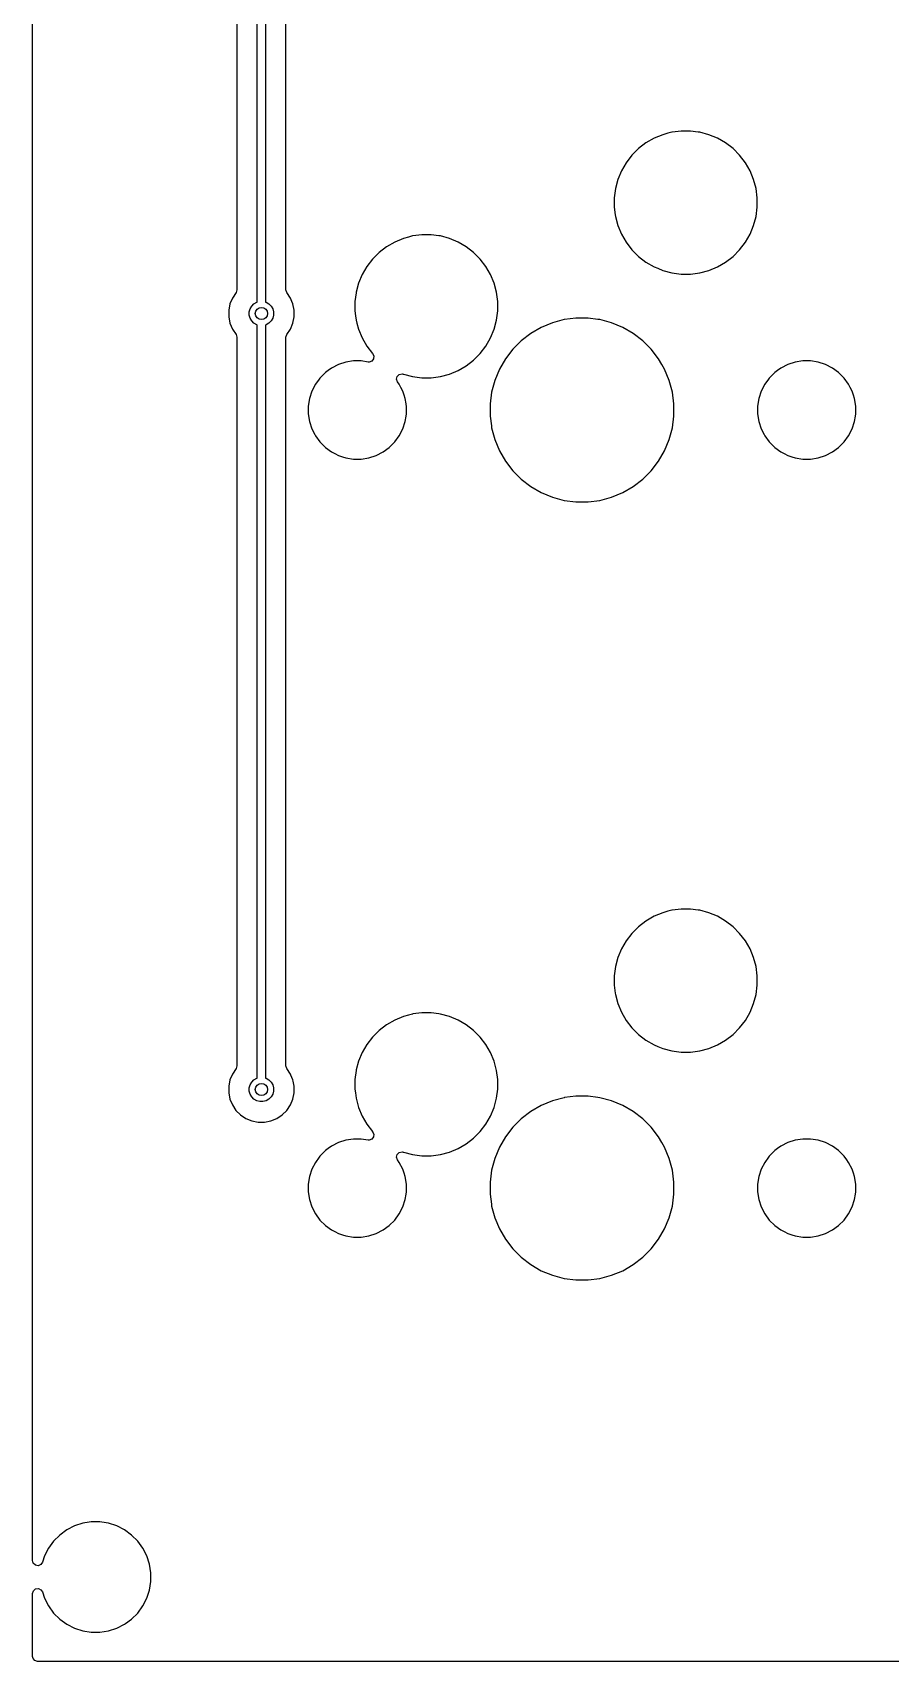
# Model space of a CAD drawing. Extents: x 101 to 185, y -154 to -35.
# Drawn here: x 100.85 to 121.85, y -154.46 to -114.58 of the extents above; entities that cross this region are included whole.
import ezdxf

# ---------------------------------------------------------------- set-up
doc = ezdxf.new("R2010")
doc.units = 0
doc.layers.add('BLACK', color=7, linetype='CONTINUOUS')

msp = doc.modelspace()

# ---------------------------------------------------------------- linework, layer by layer
at = {"layer": 'BLACK', "linetype": 'CONTINUOUS'}
for p, q in [((100.8501, -142.780513), (100.8501, -83.182353)), ((105.8509, -102.890965), (105.8509, -120.883034)), ((106.3514, -121.181669), (106.3514, -102.59233)), ((106.5514, -102.59233), (106.5514, -121.181669)), ((107.0519, -118.630258), (107.0519, -107.425497)), ((116.064109, -117.171657), (115.865382, -117.286392)), ((116.064123, -117.17165), (116.064109, -117.171657)), ((116.276112, -117.083842), (116.064123, -117.17165)), ((116.404076, -117.049554), (116.276112, -117.083842)), ((116.497762, -117.024452), (116.404076, -117.049554)), ((116.508715, -117.023009), (116.497762, -117.024452)), ((116.725258, -116.9945), (116.508715, -117.023009)), ((116.725266, -116.9945), (116.725258, -116.9945)), ((116.954734, -116.9945), (116.725266, -116.9945)), ((116.954741, -116.9945), (116.954734, -116.9945)), ((117.144215, -117.019446), (116.954741, -116.9945)), ((117.182238, -117.024452), (117.144215, -117.019446)), ((117.403887, -117.083842), (117.182238, -117.024452)), ((117.615876, -117.17165), (117.403887, -117.083842)), ((117.61589, -117.171657), (117.615876, -117.17165)), ((117.814617, -117.286392), (117.61589, -117.171657)), ((115.521081, -117.588338), (115.381392, -117.770382)), ((115.683338, -117.426081), (115.521081, -117.588338)), ((115.865382, -117.286392), (115.683338, -117.426081)), ((117.996661, -117.426081), (117.814617, -117.286392)), ((117.99667, -117.426089), (117.996661, -117.426081)), ((118.158911, -117.58833), (117.99667, -117.426089)), ((118.158918, -117.588338), (118.158911, -117.58833)), ((118.298607, -117.770382), (118.158918, -117.588338)), ((115.26665, -117.969123), (115.178842, -118.181112)), ((115.266657, -117.969109), (115.26665, -117.969123)), ((115.381392, -117.770382), (115.266657, -117.969109)), ((118.298608, -117.770385), (118.298607, -117.770382)), ((118.298611, -117.770388), (118.298608, -117.770385)), ((118.413344, -117.969112), (118.298611, -117.770388)), ((118.501158, -118.181113), (118.413344, -117.969112)), ((115.119451, -118.40277), (115.0895, -118.630258)), ((115.119453, -118.402759), (115.119451, -118.40277)), ((115.178842, -118.181112), (115.119453, -118.402759)), ((118.560548, -118.402762), (118.501158, -118.181113)), ((118.5905, -118.630266), (118.560548, -118.402762)), ((107.0519, -120.883034), (107.0519, -118.630258)), ((115.0895, -118.630258), (115.0895, -118.859741)), ((118.5905, -118.859734), (118.5905, -118.630266)), ((115.0895, -118.859741), (115.114446, -119.049215)), ((115.114446, -119.049215), (115.119452, -119.087238)), ((115.119452, -119.087238), (115.119453, -119.08724)), ((115.119453, -119.08724), (115.178842, -119.308887)), ((118.501158, -119.308887), (118.560548, -119.087238)), ((118.560548, -119.087238), (118.5905, -118.859734)), ((109.926112, -119.623842), (109.714123, -119.71165)), ((110.054076, -119.589554), (109.926112, -119.623842)), ((110.147762, -119.564452), (110.054076, -119.589554)), ((110.158715, -119.563009), (110.147762, -119.564452)), ((110.375258, -119.5345), (110.158715, -119.563009)), ((110.375266, -119.5345), (110.375258, -119.5345)), ((110.604734, -119.5345), (110.375266, -119.5345)), ((110.604741, -119.5345), (110.604734, -119.5345)), ((110.794215, -119.559446), (110.604741, -119.5345)), ((110.832238, -119.564452), (110.794215, -119.559446)), ((111.053887, -119.623842), (110.832238, -119.564452)), ((111.265876, -119.71165), (111.053887, -119.623842)), ((115.178842, -119.308887), (115.26665, -119.520876)), ((115.26665, -119.520876), (115.266657, -119.52089)), ((115.266657, -119.52089), (115.381392, -119.719617)), ((118.298611, -119.719612), (118.413344, -119.520888)), ((118.413344, -119.520888), (118.501158, -119.308887)), ((109.333338, -119.966081), (109.171081, -120.128338)), ((109.515382, -119.826392), (109.333338, -119.966081)), ((109.714109, -119.711657), (109.515382, -119.826392)), ((109.714123, -119.71165), (109.714109, -119.711657)), ((111.26589, -119.711657), (111.265876, -119.71165)), ((111.464617, -119.826392), (111.26589, -119.711657)), ((111.646661, -119.966081), (111.464617, -119.826392)), ((111.64667, -119.966089), (111.646661, -119.966081)), ((111.808911, -120.12833), (111.64667, -119.966089)), ((115.381392, -119.719617), (115.521081, -119.901661)), ((115.521081, -119.901661), (115.521089, -119.90167)), ((115.521089, -119.90167), (115.68333, -120.063911)), ((117.99667, -120.063911), (118.158911, -119.90167)), ((118.158911, -119.90167), (118.158914, -119.901665)), ((118.158914, -119.901665), (118.158919, -119.901661)), ((118.158919, -119.901661), (118.298611, -119.719612)), ((109.031392, -120.310382), (108.916657, -120.509109)), ((109.171081, -120.128338), (109.031392, -120.310382)), ((111.808918, -120.128338), (111.808911, -120.12833)), ((111.948607, -120.310382), (111.808918, -120.128338)), ((111.948608, -120.310385), (111.948607, -120.310382)), ((111.948611, -120.310388), (111.948608, -120.310385)), ((112.063344, -120.509112), (111.948611, -120.310388)), ((115.68333, -120.063911), (115.683338, -120.063918)), ((115.683338, -120.063918), (115.865382, -120.203607)), ((115.865382, -120.203607), (115.865385, -120.203608)), ((115.865385, -120.203608), (115.865388, -120.203611)), ((115.865388, -120.203611), (116.064112, -120.318344)), ((116.064112, -120.318344), (116.064117, -120.318346)), ((116.064117, -120.318346), (116.064123, -120.318349)), ((116.064123, -120.318349), (116.15548, -120.35619)), ((116.15548, -120.35619), (116.276113, -120.406158)), ((116.276113, -120.406158), (116.497762, -120.465548)), ((117.182238, -120.465548), (117.403887, -120.406158)), ((117.403887, -120.406158), (117.615888, -120.318344)), ((117.615888, -120.318344), (117.814612, -120.203611)), ((117.814612, -120.203611), (117.996661, -120.063919)), ((117.996661, -120.063919), (117.996665, -120.063914)), ((117.996665, -120.063914), (117.99667, -120.063911)), ((108.828842, -120.721113), (108.769452, -120.942762)), ((108.91665, -120.509123), (108.828842, -120.721112)), ((108.828842, -120.721112), (108.828842, -120.721113)), ((108.916657, -120.509109), (108.91665, -120.509123)), ((112.151158, -120.721113), (112.063344, -120.509112)), ((112.210548, -120.942762), (112.151158, -120.721113)), ((116.497762, -120.465548), (116.725266, -120.4955)), ((116.725266, -120.4955), (116.725273, -120.4955)), ((116.725273, -120.4955), (116.954727, -120.4955)), ((116.954727, -120.4955), (116.954734, -120.4955)), ((116.954734, -120.4955), (117.182238, -120.465548)), ((105.681661, -121.22931), (105.6509, -121.383953)), ((105.681664, -121.229298), (105.681661, -121.22931)), ((105.742002, -121.083627), (105.681664, -121.229298)), ((105.742009, -121.083614), (105.742002, -121.083627)), ((105.830002, -120.951925), (105.742009, -121.083614)), ((105.831215, -120.950073), (105.830002, -120.951925)), ((105.8509, -120.883034), (105.831215, -120.950073)), ((106.213394, -121.280172), (106.268772, -121.224794)), ((106.268772, -121.224794), (106.336595, -121.185636)), ((106.336595, -121.185636), (106.3514, -121.181669)), ((106.5514, -121.181669), (106.566205, -121.185636)), ((106.566205, -121.185636), (106.634028, -121.224794)), ((106.634028, -121.224794), (106.689406, -121.280172)), ((107.05192, -120.885247), (107.0519, -120.883034)), ((107.072798, -120.951925), (107.05192, -120.885247)), ((107.16079, -121.083614), (107.072798, -120.951925)), ((107.160797, -121.083627), (107.16079, -121.083614)), ((107.196686, -121.170272), (107.160797, -121.083627)), ((107.221137, -121.229303), (107.196686, -121.170272)), ((107.221138, -121.22931), (107.221137, -121.229303)), ((107.251899, -121.383953), (107.221138, -121.22931)), ((108.768009, -120.953715), (108.7395, -121.170258)), ((108.7395, -121.170258), (108.7395, -121.399741)), ((108.769452, -120.942762), (108.768009, -120.953715)), ((112.2405, -121.170266), (112.210548, -120.942762)), ((112.2405, -121.399734), (112.2405, -121.170266)), ((105.6509, -121.383953), (105.6509, -121.541646)), ((105.6509, -121.541646), (105.681661, -121.696289)), ((106.153967, -121.423642), (106.174236, -121.347995)), ((106.153967, -121.501958), (106.153967, -121.423642)), ((106.174236, -121.577605), (106.153967, -121.501958)), ((106.174236, -121.347995), (106.213394, -121.280172)), ((106.213394, -121.645428), (106.174236, -121.577605)), ((106.689406, -121.280172), (106.728564, -121.347995)), ((106.728564, -121.577605), (106.689406, -121.645428)), ((106.728564, -121.347995), (106.748833, -121.423642)), ((106.748833, -121.501958), (106.728564, -121.577605)), ((106.748833, -121.423642), (106.748833, -121.501958)), ((107.221137, -121.696297), (107.2519, -121.541642)), ((107.2519, -121.383955), (107.251899, -121.383953)), ((107.2519, -121.383958), (107.2519, -121.383955)), ((107.2519, -121.541642), (107.2519, -121.383958)), ((108.7395, -121.399741), (108.755675, -121.522592)), ((108.755675, -121.522592), (108.769452, -121.627238)), ((108.769452, -121.627238), (108.787954, -121.696289)), ((112.151158, -121.848887), (112.210548, -121.627238)), ((112.210548, -121.627238), (112.2405, -121.399734)), ((113.860007, -121.613007), (113.575048, -121.689361)), ((113.874085, -121.611153), (113.860007, -121.613007)), ((114.152486, -121.5745), (113.874085, -121.611153)), ((114.152494, -121.5745), (114.152486, -121.5745)), ((114.447506, -121.5745), (114.152494, -121.5745)), ((114.447513, -121.5745), (114.447506, -121.5745)), ((114.691113, -121.606571), (114.447513, -121.5745)), ((114.739993, -121.613007), (114.691113, -121.606571)), ((115.024952, -121.689361), (114.739993, -121.613007)), ((105.681661, -121.696289), (105.681664, -121.696301)), ((105.681664, -121.696301), (105.742002, -121.841972)), ((105.742002, -121.841972), (105.742009, -121.841985)), ((105.742009, -121.841985), (105.830002, -121.973674)), ((105.830002, -121.973674), (105.85088, -122.040351)), ((106.268772, -121.700806), (106.213394, -121.645428)), ((106.336595, -121.739964), (106.268772, -121.700806)), ((106.3514, -121.74393), (106.336595, -121.739964)), ((106.3514, -140.180869), (106.3514, -121.74393)), ((106.566205, -121.739964), (106.5514, -121.74393)), ((106.5514, -121.74393), (106.5514, -140.180869)), ((106.634028, -121.700806), (106.566205, -121.739964)), ((106.689406, -121.645428), (106.634028, -121.700806)), ((107.0519, -122.042565), (107.071585, -121.975526)), ((107.071585, -121.975526), (107.072798, -121.973674)), ((107.072798, -121.973674), (107.16079, -121.841985)), ((107.16079, -121.841984), (107.160794, -121.841979)), ((107.16079, -121.841985), (107.16079, -121.841984)), ((107.160794, -121.841979), (107.221137, -121.696297)), ((108.787954, -121.696289), (108.828842, -121.848887)), ((108.828842, -121.848887), (108.91665, -122.060876)), ((112.063344, -122.060888), (112.151158, -121.848887)), ((113.047006, -121.949761), (112.812959, -122.129352)), ((113.302489, -121.802258), (113.047006, -121.949761)), ((113.302499, -121.802254), (113.302489, -121.802258)), ((113.575038, -121.689364), (113.302499, -121.802254)), ((113.575048, -121.689361), (113.575038, -121.689364)), ((115.024954, -121.689362), (115.024952, -121.689361)), ((115.024961, -121.689364), (115.024954, -121.689362)), ((115.2975, -121.802254), (115.024961, -121.689364)), ((115.29751, -121.802258), (115.2975, -121.802254)), ((115.552993, -121.949761), (115.29751, -121.802258)), ((115.78704, -122.129352), (115.552993, -121.949761)), ((105.85088, -122.040351), (105.8509, -122.042565)), ((105.8509, -122.042565), (105.8509, -139.882234)), ((107.0519, -123.730513), (107.0519, -122.042565)), ((108.91665, -122.060876), (108.916657, -122.06089)), ((108.916657, -122.06089), (109.031392, -122.259617)), ((109.031392, -122.259617), (109.171081, -122.441661)), ((111.808919, -122.441661), (111.948611, -122.259612)), ((111.948611, -122.259612), (112.063344, -122.060888)), ((112.604352, -122.337959), (112.424761, -122.572006)), ((112.604358, -122.337952), (112.604352, -122.337959)), ((112.812952, -122.129358), (112.604358, -122.337952)), ((112.812959, -122.129352), (112.812952, -122.129358)), ((115.787047, -122.129358), (115.78704, -122.129352)), ((115.995641, -122.337952), (115.787047, -122.129358)), ((115.995647, -122.337959), (115.995641, -122.337952)), ((116.175238, -122.572006), (115.995647, -122.337959)), ((108.1708, -122.79824), (108.088078, -122.858342)), ((108.339163, -122.712454), (108.1708, -122.79824)), ((108.518881, -122.654059), (108.339163, -122.712454)), ((108.705514, -122.6245), (108.518881, -122.654059)), ((108.705519, -122.6245), (108.705514, -122.6245)), ((108.894481, -122.6245), (108.705519, -122.6245)), ((108.894486, -122.6245), (108.894481, -122.6245)), ((109.063447, -122.651261), (108.894486, -122.6245)), ((109.091691, -122.652472), (109.063447, -122.651261)), ((109.157155, -122.628055), (109.091691, -122.652472)), ((109.199027, -122.572122), (109.157155, -122.628055)), ((109.171081, -122.441661), (109.173765, -122.444722)), ((109.173765, -122.444722), (109.172909, -122.445472)), ((109.172909, -122.445472), (109.204011, -122.50243)), ((109.204011, -122.50243), (109.199027, -122.572122)), ((111.265888, -122.858344), (111.464612, -122.743611)), ((111.464612, -122.743611), (111.646661, -122.603919)), ((111.646661, -122.603919), (111.646665, -122.603914)), ((111.646665, -122.603914), (111.64667, -122.603911)), ((111.64667, -122.603911), (111.808911, -122.44167)), ((111.808911, -122.44167), (111.808914, -122.441665)), ((111.808914, -122.441665), (111.808919, -122.441661)), ((112.277254, -122.827499), (112.164364, -123.100038)), ((112.277258, -122.827489), (112.277254, -122.827499)), ((112.424761, -122.572006), (112.277258, -122.827489)), ((116.256325, -122.712454), (116.175238, -122.572006)), ((116.322743, -122.827493), (116.256325, -122.712454)), ((116.435639, -123.100048), (116.322743, -122.827493)), ((119.1708, -122.79824), (119.088078, -122.858342)), ((119.339163, -122.712454), (119.1708, -122.79824)), ((119.518881, -122.654059), (119.339163, -122.712454)), ((119.705514, -122.6245), (119.518881, -122.654059)), ((119.705519, -122.6245), (119.705514, -122.6245)), ((119.894481, -122.6245), (119.705519, -122.6245)), ((119.894486, -122.6245), (119.894481, -122.6245)), ((120.081118, -122.654059), (119.894486, -122.6245)), ((120.260836, -122.712454), (120.081118, -122.654059)), ((120.429199, -122.79824), (120.260836, -122.712454)), ((120.582073, -122.90931), (120.429199, -122.79824)), ((107.77324, -123.1958), (107.687454, -123.364163)), ((107.864913, -123.069625), (107.77324, -123.1958)), ((107.88431, -123.042927), (107.864913, -123.069625)), ((107.884312, -123.042925), (107.88431, -123.042927)), ((108.017924, -122.909312), (107.884312, -123.042924)), ((107.884312, -123.042924), (107.884312, -123.042925)), ((108.017925, -122.909312), (108.017924, -122.909312)), ((108.017927, -122.90931), (108.017925, -122.909312)), ((108.088078, -122.858342), (108.017927, -122.90931)), ((109.759418, -123.069625), (109.775243, -123.001571)), ((109.782897, -123.135429), (109.759418, -123.069625)), ((109.775243, -123.001571), (109.825349, -122.952876)), ((109.82676, -123.195801), (109.782897, -123.135429)), ((109.825349, -122.952876), (109.893827, -122.939)), ((109.86729, -123.275347), (109.82676, -123.195801)), ((109.893827, -122.939), (109.923083, -122.945128)), ((109.923083, -122.945128), (109.926089, -122.946148)), ((109.926089, -122.946148), (109.926113, -122.946158)), ((109.926113, -122.946158), (110.147762, -123.005548)), ((110.147762, -123.005548), (110.375266, -123.0355)), ((110.375266, -123.0355), (110.375273, -123.0355)), ((110.375273, -123.0355), (110.604727, -123.0355)), ((110.604727, -123.0355), (110.604734, -123.0355)), ((110.604734, -123.0355), (110.832238, -123.005548)), ((110.832238, -123.005548), (111.053887, -122.946158)), ((111.053887, -122.946158), (111.265888, -122.858344)), ((112.164361, -123.100048), (112.088008, -123.385004)), ((112.164364, -123.100038), (112.164361, -123.100048)), ((116.511993, -123.385007), (116.435639, -123.100048)), ((118.77324, -123.1958), (118.687454, -123.364163)), ((118.864913, -123.069625), (118.77324, -123.1958)), ((118.88431, -123.042927), (118.864913, -123.069625)), ((118.884312, -123.042925), (118.88431, -123.042927)), ((119.017924, -122.909312), (118.884312, -123.042924)), ((118.884312, -123.042924), (118.884312, -123.042925)), ((119.017925, -122.909312), (119.017924, -122.909312)), ((119.017927, -122.90931), (119.017925, -122.909312)), ((119.088078, -122.858342), (119.017927, -122.90931)), ((120.71569, -123.042927), (120.582073, -122.90931)), ((120.82676, -123.195801), (120.71569, -123.042927)), ((120.86729, -123.275347), (120.82676, -123.195801)), ((107.629059, -123.543881), (107.5995, -123.730513)), ((107.687454, -123.364163), (107.629059, -123.543881)), ((109.912545, -123.364163), (109.86729, -123.275347)), ((109.912545, -123.364165), (109.912545, -123.364163)), ((109.912547, -123.364168), (109.912545, -123.364165)), ((109.943846, -123.460497), (109.912547, -123.364168)), ((109.97094, -123.543881), (109.943846, -123.460497)), ((109.992101, -123.677486), (109.97094, -123.543881)), ((112.088006, -123.385015), (112.0495, -123.677486)), ((112.088008, -123.385004), (112.088006, -123.385015)), ((116.5505, -123.677494), (116.511993, -123.385007)), ((118.629059, -123.543881), (118.5995, -123.730513)), ((118.687454, -123.364163), (118.629059, -123.543881)), ((120.912545, -123.364163), (120.86729, -123.275347)), ((120.912545, -123.364165), (120.912545, -123.364163)), ((120.912547, -123.364168), (120.912545, -123.364165)), ((120.943846, -123.460497), (120.912547, -123.364168)), ((120.97094, -123.543881), (120.943846, -123.460497)), ((121.0005, -123.730513), (120.97094, -123.543881)), ((107.0519, -137.680258), (107.0519, -123.730513)), ((107.5995, -123.730513), (107.5995, -123.919486)), ((107.5995, -123.919486), (107.629059, -124.106118)), ((109.97094, -124.106118), (109.992103, -123.972499)), ((109.994532, -123.692833), (109.992101, -123.677486)), ((109.992103, -123.972499), (110.0005, -123.919486)), ((110.0005, -123.730513), (109.994532, -123.692833)), ((110.0005, -123.919486), (110.0005, -123.730513)), ((112.0495, -123.677486), (112.0495, -123.972513)), ((112.0495, -123.972513), (112.081571, -124.216113)), ((116.511993, -124.264993), (116.5505, -123.972506)), ((116.5505, -123.730513), (116.5505, -123.677494)), ((116.5505, -123.972506), (116.5505, -123.730513)), ((118.5995, -123.730513), (118.5995, -123.919486)), ((118.5995, -123.919486), (118.629059, -124.106118)), ((120.97094, -124.106118), (120.992103, -123.972499)), ((120.992103, -123.972499), (121.0005, -123.919486)), ((121.0005, -123.919486), (121.0005, -123.730513)), ((107.629059, -124.106118), (107.687454, -124.285836)), ((107.687454, -124.285836), (107.75675, -124.421835)), ((107.75675, -124.421835), (107.77324, -124.454199)), ((109.82676, -124.454199), (109.912547, -124.285832)), ((109.912547, -124.285832), (109.97094, -124.106118)), ((112.081571, -124.216113), (112.088007, -124.264993)), ((112.088007, -124.264993), (112.164361, -124.549951)), ((116.435639, -124.549952), (116.511993, -124.264993)), ((118.629059, -124.106118), (118.687454, -124.285836)), ((118.687454, -124.285836), (118.75675, -124.421835)), ((118.75675, -124.421835), (118.77324, -124.454199)), ((120.82676, -124.454199), (120.912547, -124.285832)), ((120.912547, -124.285832), (120.97094, -124.106118)), ((107.77324, -124.454199), (107.88431, -124.607073)), ((107.88431, -124.607073), (108.017927, -124.74069)), ((108.017927, -124.74069), (108.170801, -124.85176)), ((109.429199, -124.85176), (109.582073, -124.74069)), ((109.582073, -124.74069), (109.71569, -124.607073)), ((109.71569, -124.607073), (109.82676, -124.454199)), ((112.164361, -124.549951), (112.164364, -124.549961)), ((112.164364, -124.549961), (112.277254, -124.8225)), ((112.277254, -124.8225), (112.277258, -124.82251)), ((112.277258, -124.82251), (112.424761, -125.077993)), ((116.175238, -125.077994), (116.322743, -124.822507)), ((116.322743, -124.822507), (116.435639, -124.549952)), ((118.77324, -124.454199), (118.88431, -124.607073)), ((118.88431, -124.607073), (119.017927, -124.74069)), ((119.017927, -124.74069), (119.170801, -124.85176)), ((120.429199, -124.85176), (120.582073, -124.74069)), ((120.582073, -124.74069), (120.71569, -124.607073)), ((120.71569, -124.607073), (120.82676, -124.454199)), ((108.170801, -124.85176), (108.250347, -124.89229)), ((108.250347, -124.89229), (108.339163, -124.937545)), ((108.339163, -124.937545), (108.339165, -124.937545)), ((108.339165, -124.937545), (108.339168, -124.937547)), ((108.339168, -124.937547), (108.435497, -124.968846)), ((108.435497, -124.968846), (108.518881, -124.99594)), ((108.518881, -124.99594), (108.705514, -125.0255)), ((108.705514, -125.0255), (108.705519, -125.0255)), ((108.705519, -125.0255), (108.894486, -125.0255)), ((108.894486, -125.0255), (109.081118, -124.99594)), ((109.081118, -124.99594), (109.260832, -124.937547)), ((109.260832, -124.937547), (109.429199, -124.85176)), ((112.424761, -125.077993), (112.604352, -125.31204)), ((115.995646, -125.312042), (116.175238, -125.077994)), ((119.170801, -124.85176), (119.250347, -124.89229)), ((119.250347, -124.89229), (119.339163, -124.937545)), ((119.339163, -124.937545), (119.339165, -124.937545)), ((119.339165, -124.937545), (119.339168, -124.937547)), ((119.339168, -124.937547), (119.435497, -124.968846)), ((119.435497, -124.968846), (119.518881, -124.99594)), ((119.518881, -124.99594), (119.705514, -125.0255)), ((119.705514, -125.0255), (119.705519, -125.0255)), ((119.705519, -125.0255), (119.894486, -125.0255)), ((119.894486, -125.0255), (120.081118, -124.99594)), ((120.081118, -124.99594), (120.260832, -124.937547)), ((120.260832, -124.937547), (120.429199, -124.85176)), ((112.604352, -125.31204), (112.604358, -125.312047)), ((112.604358, -125.312047), (112.812952, -125.520641)), ((112.812952, -125.520641), (112.812959, -125.520647)), ((112.812959, -125.520647), (113.047006, -125.700238)), ((115.552994, -125.700238), (115.787042, -125.520646)), ((115.787042, -125.520646), (115.995646, -125.312042)), ((113.047006, -125.700238), (113.302489, -125.847741)), ((113.302489, -125.847741), (113.30249, -125.847741)), ((113.30249, -125.847741), (113.302493, -125.847743)), ((113.302493, -125.847743), (113.575048, -125.960639)), ((113.575048, -125.960639), (113.860007, -126.036993)), ((114.739993, -126.036993), (115.024952, -125.960639)), ((115.024952, -125.960639), (115.297507, -125.847743)), ((115.297507, -125.847743), (115.552994, -125.700238)), ((113.860007, -126.036993), (114.152494, -126.0755)), ((114.152494, -126.0755), (114.152501, -126.0755)), ((114.152501, -126.0755), (114.447499, -126.0755)), ((114.447499, -126.0755), (114.447506, -126.0755)), ((114.447506, -126.0755), (114.739993, -126.036993)), ((115.865382, -136.336392), (115.683338, -136.476081)), ((116.064109, -136.221657), (115.865382, -136.336392)), ((116.064123, -136.22165), (116.064109, -136.221657)), ((116.276112, -136.133842), (116.064123, -136.22165)), ((116.404076, -136.099554), (116.276112, -136.133842)), ((116.497762, -136.074452), (116.404076, -136.099554)), ((116.508715, -136.073009), (116.497762, -136.074452)), ((116.725258, -136.0445), (116.508715, -136.073009)), ((116.725266, -136.0445), (116.725258, -136.0445)), ((116.954734, -136.0445), (116.725266, -136.0445)), ((116.954741, -136.0445), (116.954734, -136.0445)), ((117.144215, -136.069446), (116.954741, -136.0445)), ((117.182238, -136.074452), (117.144215, -136.069446)), ((117.403887, -136.133842), (117.182238, -136.074452)), ((117.615876, -136.22165), (117.403887, -136.133842)), ((117.61589, -136.221657), (117.615876, -136.22165)), ((117.814617, -136.336392), (117.61589, -136.221657)), ((117.996661, -136.476081), (117.814617, -136.336392)), ((115.521081, -136.638338), (115.381392, -136.820382)), ((115.683338, -136.476081), (115.521081, -136.638338)), ((117.99667, -136.476089), (117.996661, -136.476081)), ((118.158911, -136.63833), (117.99667, -136.476089)), ((118.158918, -136.638338), (118.158911, -136.63833)), ((118.298607, -136.820382), (118.158918, -136.638338)), ((115.26665, -137.019123), (115.178842, -137.231112)), ((115.266657, -137.019109), (115.26665, -137.019123)), ((115.381392, -136.820382), (115.266657, -137.019109)), ((118.298608, -136.820385), (118.298607, -136.820382)), ((118.298611, -136.820388), (118.298608, -136.820385)), ((118.413344, -137.019112), (118.298611, -136.820388)), ((118.501158, -137.231113), (118.413344, -137.019112)), ((115.119451, -137.45277), (115.0895, -137.680258)), ((115.119453, -137.452759), (115.119451, -137.45277)), ((115.178842, -137.231112), (115.119453, -137.452759)), ((118.560548, -137.452762), (118.501158, -137.231113)), ((118.5905, -137.680266), (118.560548, -137.452762)), ((107.0519, -139.882234), (107.0519, -137.680258)), ((115.0895, -137.680258), (115.0895, -137.909741)), ((115.0895, -137.909741), (115.114446, -138.099215)), ((118.560548, -138.137238), (118.5905, -137.909734)), ((118.5905, -137.909734), (118.5905, -137.680266)), ((115.114446, -138.099215), (115.119452, -138.137238)), ((115.119452, -138.137238), (115.119453, -138.13724)), ((115.119453, -138.13724), (115.178842, -138.358887)), ((115.178842, -138.358887), (115.26665, -138.570876)), ((118.413344, -138.570888), (118.501158, -138.358887)), ((118.501158, -138.358887), (118.560548, -138.137238)), ((109.714109, -138.761657), (109.515382, -138.876392)), ((109.714123, -138.76165), (109.714109, -138.761657)), ((109.926112, -138.673842), (109.714123, -138.76165)), ((110.054076, -138.639554), (109.926112, -138.673842)), ((110.147762, -138.614452), (110.054076, -138.639554)), ((110.158715, -138.613009), (110.147762, -138.614452)), ((110.375258, -138.5845), (110.158715, -138.613009)), ((110.375266, -138.5845), (110.375258, -138.5845)), ((110.604734, -138.5845), (110.375266, -138.5845)), ((110.604741, -138.5845), (110.604734, -138.5845)), ((110.794215, -138.609446), (110.604741, -138.5845)), ((110.832238, -138.614452), (110.794215, -138.609446)), ((111.053887, -138.673842), (110.832238, -138.614452)), ((111.265876, -138.76165), (111.053887, -138.673842)), ((111.26589, -138.761657), (111.265876, -138.76165)), ((111.464617, -138.876392), (111.26589, -138.761657)), ((115.26665, -138.570876), (115.266657, -138.57089)), ((115.266657, -138.57089), (115.381392, -138.769617)), ((115.381392, -138.769617), (115.521081, -138.951661)), ((118.158919, -138.951661), (118.298611, -138.769612)), ((118.298611, -138.769612), (118.413344, -138.570888)), ((109.171081, -139.178338), (109.031392, -139.360382)), ((109.333338, -139.016081), (109.171081, -139.178338)), ((109.515382, -138.876392), (109.333338, -139.016081)), ((111.646661, -139.016081), (111.464617, -138.876392)), ((111.64667, -139.016089), (111.646661, -139.016081)), ((111.808911, -139.17833), (111.64667, -139.016089)), ((111.808918, -139.178338), (111.808911, -139.17833)), ((111.948607, -139.360382), (111.808918, -139.178338)), ((115.521081, -138.951661), (115.521089, -138.95167)), ((115.521089, -138.95167), (115.68333, -139.113911)), ((115.68333, -139.113911), (115.683338, -139.113918)), ((115.683338, -139.113918), (115.865382, -139.253607)), ((117.814612, -139.253611), (117.996661, -139.113919)), ((117.996661, -139.113919), (117.996665, -139.113914)), ((117.996665, -139.113914), (117.99667, -139.113911)), ((117.99667, -139.113911), (118.158911, -138.95167)), ((118.158911, -138.95167), (118.158914, -138.951665)), ((118.158914, -138.951665), (118.158919, -138.951661)), ((108.91665, -139.559123), (108.828842, -139.771112)), ((108.916657, -139.559109), (108.91665, -139.559123)), ((109.031392, -139.360382), (108.916657, -139.559109)), ((111.948608, -139.360385), (111.948607, -139.360382)), ((111.948611, -139.360388), (111.948608, -139.360385)), ((112.063344, -139.559112), (111.948611, -139.360388)), ((112.151158, -139.771113), (112.063344, -139.559112)), ((115.865382, -139.253607), (115.865385, -139.253608)), ((115.865385, -139.253608), (115.865388, -139.253611)), ((115.865388, -139.253611), (116.064112, -139.368344)), ((116.064112, -139.368344), (116.064117, -139.368346)), ((116.064117, -139.368346), (116.064123, -139.368349)), ((116.064123, -139.368349), (116.15548, -139.40619)), ((116.15548, -139.40619), (116.276113, -139.456158)), ((116.276113, -139.456158), (116.497762, -139.515548)), ((116.497762, -139.515548), (116.725266, -139.5455)), ((116.725266, -139.5455), (116.725273, -139.5455)), ((116.725273, -139.5455), (116.954727, -139.5455)), ((116.954727, -139.5455), (116.954734, -139.5455)), ((116.954734, -139.5455), (117.182238, -139.515548)), ((117.182238, -139.515548), (117.403887, -139.456158)), ((117.403887, -139.456158), (117.615888, -139.368344)), ((117.615888, -139.368344), (117.814612, -139.253611)), ((105.830002, -139.951125), (105.742009, -140.082814)), ((105.831215, -139.949273), (105.830002, -139.951125)), ((105.8509, -139.882234), (105.831215, -139.949273)), ((107.05192, -139.884447), (107.0519, -139.882234)), ((107.072798, -139.951125), (107.05192, -139.884447)), ((107.16079, -140.082814), (107.072798, -139.951125)), ((108.772598, -139.981023), (108.769453, -139.992759)), ((108.828842, -139.771113), (108.772598, -139.981023)), ((108.828842, -139.771112), (108.828842, -139.771113)), ((112.210548, -139.992762), (112.151158, -139.771113)), ((105.681661, -140.22851), (105.6509, -140.383153)), ((105.681664, -140.228498), (105.681661, -140.22851)), ((105.742002, -140.082827), (105.681664, -140.228498)), ((105.742009, -140.082814), (105.742002, -140.082827)), ((106.153967, -140.422842), (106.174236, -140.347195)), ((106.174236, -140.347195), (106.213394, -140.279372)), ((106.213394, -140.279372), (106.268772, -140.223994)), ((106.268772, -140.223994), (106.336595, -140.184836)), ((106.336595, -140.184836), (106.3514, -140.180869)), ((106.5514, -140.180869), (106.566205, -140.184836)), ((106.566205, -140.184836), (106.634028, -140.223994)), ((106.634028, -140.223994), (106.689406, -140.279372)), ((106.689406, -140.279372), (106.728564, -140.347195)), ((106.728564, -140.347195), (106.748833, -140.422842)), ((107.160797, -140.082827), (107.16079, -140.082814)), ((107.173946, -140.114572), (107.160797, -140.082827)), ((107.221137, -140.228503), (107.173946, -140.114572)), ((107.227454, -140.26026), (107.221137, -140.228503)), ((107.251899, -140.383153), (107.227454, -140.26026)), ((108.769451, -139.99277), (108.7395, -140.220258)), ((108.7395, -140.220258), (108.7395, -140.449741)), ((108.769453, -139.992759), (108.769451, -139.99277)), ((112.2405, -140.220266), (112.210548, -139.992762)), ((112.2405, -140.449734), (112.2405, -140.220266)), ((105.6509, -140.383153), (105.6509, -140.540846)), ((105.6509, -140.540846), (105.681661, -140.695489)), ((105.681661, -140.695489), (105.681664, -140.695501)), ((105.681664, -140.695501), (105.742002, -140.841172)), ((106.153967, -140.501158), (106.153967, -140.422842)), ((106.174236, -140.576805), (106.153967, -140.501158)), ((106.213394, -140.644628), (106.174236, -140.576805)), ((106.268772, -140.700006), (106.213394, -140.644628)), ((106.336595, -140.739164), (106.268772, -140.700006)), ((106.412242, -140.759433), (106.336595, -140.739164)), ((106.490558, -140.759433), (106.412242, -140.759433)), ((106.566205, -140.739164), (106.490558, -140.759433)), ((106.634028, -140.700006), (106.566205, -140.739164)), ((106.689406, -140.644628), (106.634028, -140.700006)), ((106.728564, -140.576805), (106.689406, -140.644628)), ((106.748833, -140.501158), (106.728564, -140.576805)), ((106.748833, -140.422842), (106.748833, -140.501158)), ((107.160794, -140.841179), (107.221137, -140.695497)), ((107.221137, -140.695497), (107.2519, -140.540842)), ((107.2519, -140.383155), (107.251899, -140.383153)), ((107.2519, -140.383158), (107.2519, -140.383155)), ((107.2519, -140.540842), (107.2519, -140.383158)), ((108.7395, -140.449741), (108.751495, -140.540844)), ((108.751495, -140.540844), (108.769452, -140.677238)), ((108.769452, -140.677238), (108.813379, -140.841179)), ((112.151158, -140.898887), (112.210548, -140.677238)), ((112.210548, -140.677238), (112.2405, -140.449734)), ((113.575038, -140.739364), (113.302499, -140.852254)), ((113.575048, -140.739361), (113.575038, -140.739364)), ((113.860007, -140.663007), (113.575048, -140.739361)), ((113.874085, -140.661153), (113.860007, -140.663007)), ((114.152486, -140.6245), (113.874085, -140.661153)), ((114.152494, -140.6245), (114.152486, -140.6245)), ((114.447506, -140.6245), (114.152494, -140.6245)), ((114.447513, -140.6245), (114.447506, -140.6245)), ((114.691113, -140.656571), (114.447513, -140.6245)), ((114.739993, -140.663007), (114.691113, -140.656571)), ((115.024952, -140.739361), (114.739993, -140.663007)), ((115.024954, -140.739362), (115.024952, -140.739361)), ((115.024961, -140.739364), (115.024954, -140.739362)), ((115.2975, -140.852254), (115.024961, -140.739364)), ((105.742002, -140.841172), (105.742009, -140.841185)), ((105.742009, -140.841185), (105.82961, -140.972288)), ((105.82961, -140.972288), (105.829613, -140.972292)), ((105.829613, -140.972292), (105.941107, -141.083786)), ((105.941107, -141.083786), (105.941111, -141.083789)), ((105.941111, -141.083789), (106.072214, -141.17139)), ((106.072214, -141.17139), (106.072227, -141.171397)), ((106.072227, -141.171397), (106.217898, -141.231735)), ((106.684897, -141.231737), (106.830579, -141.171394)), ((106.830579, -141.171394), (106.961689, -141.083789)), ((106.961689, -141.083789), (107.073189, -140.972289)), ((107.073189, -140.972289), (107.160794, -140.841179)), ((108.813379, -140.841179), (108.828842, -140.898887)), ((108.828842, -140.898887), (108.91665, -141.110876)), ((108.91665, -141.110876), (108.916657, -141.11089)), ((108.916657, -141.11089), (109.031392, -141.309617)), ((111.948611, -141.309612), (112.063344, -141.110888)), ((112.063344, -141.110888), (112.151158, -140.898887)), ((113.047006, -140.999761), (112.812959, -141.179352)), ((113.302489, -140.852258), (113.047006, -140.999761)), ((113.302499, -140.852254), (113.302489, -140.852258)), ((115.29751, -140.852258), (115.2975, -140.852254)), ((115.552993, -140.999761), (115.29751, -140.852258)), ((115.78704, -141.179352), (115.552993, -140.999761)), ((106.217898, -141.231735), (106.217903, -141.231737)), ((106.217903, -141.231737), (106.372553, -141.262499)), ((106.372553, -141.262499), (106.372556, -141.2625)), ((106.372556, -141.2625), (106.372558, -141.2625)), ((106.372558, -141.2625), (106.530244, -141.2625)), ((106.530244, -141.2625), (106.530245, -141.262499)), ((106.530245, -141.262499), (106.684897, -141.231737)), ((109.031392, -141.309617), (109.171081, -141.491661)), ((109.171081, -141.491661), (109.173765, -141.494722)), ((109.173765, -141.494722), (109.172909, -141.495472)), ((109.172909, -141.495472), (109.204011, -141.55243)), ((109.204011, -141.55243), (109.199027, -141.622122)), ((111.64667, -141.653911), (111.808911, -141.49167)), ((111.808911, -141.49167), (111.808914, -141.491665)), ((111.808914, -141.491665), (111.808919, -141.491661)), ((111.808919, -141.491661), (111.948611, -141.309612)), ((112.604352, -141.387959), (112.424761, -141.622006)), ((112.604358, -141.387952), (112.604352, -141.387959)), ((112.812952, -141.179358), (112.604358, -141.387952)), ((112.812959, -141.179352), (112.812952, -141.179358)), ((115.787047, -141.179358), (115.78704, -141.179352)), ((115.995641, -141.387952), (115.787047, -141.179358)), ((115.995647, -141.387959), (115.995641, -141.387952)), ((116.175238, -141.622006), (115.995647, -141.387959)), ((108.017924, -141.959312), (107.884312, -142.092924)), ((108.017925, -141.959312), (108.017924, -141.959312)), ((108.017927, -141.95931), (108.017925, -141.959312)), ((108.088078, -141.908342), (108.017927, -141.95931)), ((108.1708, -141.84824), (108.088078, -141.908342)), ((108.339163, -141.762454), (108.1708, -141.84824)), ((108.518881, -141.704059), (108.339163, -141.762454)), ((108.705514, -141.6745), (108.518881, -141.704059)), ((108.705519, -141.6745), (108.705514, -141.6745)), ((108.894481, -141.6745), (108.705519, -141.6745)), ((108.894486, -141.6745), (108.894481, -141.6745)), ((109.063447, -141.701261), (108.894486, -141.6745)), ((109.091691, -141.702472), (109.063447, -141.701261)), ((109.157155, -141.678055), (109.091691, -141.702472)), ((109.199027, -141.622122), (109.157155, -141.678055)), ((111.053887, -141.996158), (111.265888, -141.908344)), ((111.265888, -141.908344), (111.464612, -141.793611)), ((111.464612, -141.793611), (111.646661, -141.653919)), ((111.646661, -141.653919), (111.646665, -141.653914)), ((111.646665, -141.653914), (111.64667, -141.653911)), ((112.277254, -141.877499), (112.164364, -142.150038)), ((112.277258, -141.877489), (112.277254, -141.877499)), ((112.424761, -141.622006), (112.277258, -141.877489)), ((116.256325, -141.762454), (116.175238, -141.622006)), ((116.322743, -141.877493), (116.256325, -141.762454)), ((116.435639, -142.150048), (116.322743, -141.877493)), ((119.017924, -141.959312), (118.884312, -142.092924)), ((119.017925, -141.959312), (119.017924, -141.959312)), ((119.017927, -141.95931), (119.017925, -141.959312)), ((119.088078, -141.908342), (119.017927, -141.95931)), ((119.1708, -141.84824), (119.088078, -141.908342)), ((119.339163, -141.762454), (119.1708, -141.84824)), ((119.518881, -141.704059), (119.339163, -141.762454)), ((119.705514, -141.6745), (119.518881, -141.704059)), ((119.705519, -141.6745), (119.705514, -141.6745)), ((119.894481, -141.6745), (119.705519, -141.6745)), ((119.894486, -141.6745), (119.894481, -141.6745)), ((120.081118, -141.704059), (119.894486, -141.6745)), ((120.260836, -141.762454), (120.081118, -141.704059)), ((120.429199, -141.84824), (120.260836, -141.762454)), ((120.582073, -141.95931), (120.429199, -141.84824)), ((120.71569, -142.092927), (120.582073, -141.95931)), ((107.77324, -142.2458), (107.687454, -142.414163)), ((107.864913, -142.119625), (107.77324, -142.2458)), ((107.88431, -142.092927), (107.864913, -142.119625)), ((107.884312, -142.092925), (107.88431, -142.092927)), ((107.884312, -142.092924), (107.884312, -142.092925)), ((109.759418, -142.119625), (109.775243, -142.051571)), ((109.782898, -142.185431), (109.759418, -142.119625)), ((109.775243, -142.051571), (109.825349, -142.002876)), ((109.826759, -142.2458), (109.782898, -142.185431)), ((109.825349, -142.002876), (109.893827, -141.989)), ((109.912545, -142.414163), (109.826759, -142.2458)), ((109.893827, -141.989), (109.923083, -141.995128)), ((109.923083, -141.995128), (109.926089, -141.996148)), ((109.926089, -141.996148), (109.926113, -141.996158)), ((109.926113, -141.996158), (110.147762, -142.055548)), ((110.147762, -142.055548), (110.375266, -142.0855)), ((110.375266, -142.0855), (110.375273, -142.0855)), ((110.375273, -142.0855), (110.604727, -142.0855)), ((110.604727, -142.0855), (110.604734, -142.0855)), ((110.604734, -142.0855), (110.832238, -142.055548)), ((110.832238, -142.055548), (111.053887, -141.996158)), ((112.164361, -142.150048), (112.088008, -142.435004)), ((112.164364, -142.150038), (112.164361, -142.150048)), ((116.511993, -142.435007), (116.435639, -142.150048)), ((118.77324, -142.2458), (118.687454, -142.414163)), ((118.864913, -142.119625), (118.77324, -142.2458)), ((118.88431, -142.092927), (118.864913, -142.119625)), ((118.884312, -142.092925), (118.88431, -142.092927)), ((118.884312, -142.092924), (118.884312, -142.092925)), ((120.782898, -142.185431), (120.71569, -142.092927)), ((120.826759, -142.2458), (120.782898, -142.185431)), ((120.912545, -142.414163), (120.826759, -142.2458)), ((107.629059, -142.593881), (107.5995, -142.780513)), ((107.687454, -142.414163), (107.629059, -142.593881)), ((109.912545, -142.414165), (109.912545, -142.414163)), ((109.912547, -142.414168), (109.912545, -142.414165)), ((109.943846, -142.510497), (109.912547, -142.414168)), ((109.97094, -142.593881), (109.943846, -142.510497)), ((109.992101, -142.727486), (109.97094, -142.593881)), ((109.994532, -142.742833), (109.992101, -142.727486)), ((110.0005, -142.780513), (109.994532, -142.742833)), ((112.088006, -142.435015), (112.0495, -142.727486)), ((112.0495, -142.727486), (112.0495, -143.022513)), ((112.088008, -142.435004), (112.088006, -142.435015)), ((116.5505, -142.727494), (116.511993, -142.435007)), ((116.5505, -142.780513), (116.5505, -142.727494)), ((118.629059, -142.593881), (118.5995, -142.780513)), ((118.687454, -142.414163), (118.629059, -142.593881)), ((120.912545, -142.414165), (120.912545, -142.414163)), ((120.912547, -142.414168), (120.912545, -142.414165)), ((120.943846, -142.510497), (120.912547, -142.414168)), ((120.97094, -142.593881), (120.943846, -142.510497)), ((121.0005, -142.780513), (120.97094, -142.593881)), ((100.8501, -151.997653), (100.8501, -142.780513)), ((107.5995, -142.780513), (107.5995, -142.969486)), ((107.5995, -142.969486), (107.629059, -143.156118)), ((107.629059, -143.156118), (107.687454, -143.335836)), ((109.912547, -143.335832), (109.97094, -143.156118)), ((109.97094, -143.156118), (109.992103, -143.022499)), ((109.992103, -143.022499), (110.0005, -142.969486)), ((110.0005, -142.969486), (110.0005, -142.780513)), ((112.0495, -143.022513), (112.081571, -143.266113)), ((116.511993, -143.314993), (116.5505, -143.022506)), ((116.5505, -143.022506), (116.5505, -142.780513)), ((118.5995, -142.780513), (118.5995, -142.969486)), ((118.5995, -142.969486), (118.629059, -143.156118)), ((118.629059, -143.156118), (118.687454, -143.335836)), ((120.912547, -143.335832), (120.97094, -143.156118)), ((120.97094, -143.156118), (120.992103, -143.022499)), ((120.992103, -143.022499), (121.0005, -142.969486)), ((121.0005, -142.969486), (121.0005, -142.780513)), ((107.687454, -143.335836), (107.77324, -143.504199)), ((107.77324, -143.504199), (107.88431, -143.657073)), ((109.71569, -143.657073), (109.82676, -143.504199)), ((109.82676, -143.504199), (109.912547, -143.335832)), ((112.081571, -143.266113), (112.088007, -143.314993)), ((112.088007, -143.314993), (112.164361, -143.599951)), ((116.435639, -143.599952), (116.511993, -143.314993)), ((118.687454, -143.335836), (118.77324, -143.504199)), ((118.77324, -143.504199), (118.88431, -143.657073)), ((120.71569, -143.657073), (120.82676, -143.504199)), ((120.82676, -143.504199), (120.912547, -143.335832)), ((107.88431, -143.657073), (108.017927, -143.79069)), ((108.017927, -143.79069), (108.170801, -143.90176)), ((108.170801, -143.90176), (108.250347, -143.94229)), ((108.250347, -143.94229), (108.339163, -143.987545)), ((109.260832, -143.987547), (109.429199, -143.90176)), ((109.429199, -143.90176), (109.582073, -143.79069)), ((109.582073, -143.79069), (109.71569, -143.657073)), ((112.164361, -143.599951), (112.164364, -143.599961)), ((112.164364, -143.599961), (112.277254, -143.8725)), ((112.277254, -143.8725), (112.277258, -143.87251)), ((112.277258, -143.87251), (112.424761, -144.127993)), ((116.175238, -144.127994), (116.322743, -143.872507)), ((116.322743, -143.872507), (116.435639, -143.599952)), ((118.88431, -143.657073), (119.017927, -143.79069)), ((119.017927, -143.79069), (119.170801, -143.90176)), ((119.170801, -143.90176), (119.250347, -143.94229)), ((119.250347, -143.94229), (119.339163, -143.987545)), ((120.260832, -143.987547), (120.429199, -143.90176)), ((120.429199, -143.90176), (120.582073, -143.79069)), ((120.582073, -143.79069), (120.71569, -143.657073)), ((108.339163, -143.987545), (108.339165, -143.987545)), ((108.339165, -143.987545), (108.339168, -143.987547)), ((108.339168, -143.987547), (108.435497, -144.018846)), ((108.435497, -144.018846), (108.518881, -144.04594)), ((108.518881, -144.04594), (108.705514, -144.0755)), ((108.705514, -144.0755), (108.705519, -144.0755)), ((108.705519, -144.0755), (108.894486, -144.0755)), ((108.894486, -144.0755), (109.081118, -144.04594)), ((109.081118, -144.04594), (109.260832, -143.987547)), ((112.424761, -144.127993), (112.604352, -144.36204)), ((112.604352, -144.36204), (112.604358, -144.362047)), ((112.604358, -144.362047), (112.812952, -144.570641)), ((115.787042, -144.570646), (115.995646, -144.362042)), ((115.995646, -144.362042), (116.175238, -144.127994)), ((119.339163, -143.987545), (119.339165, -143.987545)), ((119.339165, -143.987545), (119.339168, -143.987547)), ((119.339168, -143.987547), (119.435497, -144.018846)), ((119.435497, -144.018846), (119.518881, -144.04594)), ((119.518881, -144.04594), (119.705514, -144.0755)), ((119.705514, -144.0755), (119.705519, -144.0755)), ((119.705519, -144.0755), (119.894486, -144.0755)), ((119.894486, -144.0755), (120.081118, -144.04594)), ((120.081118, -144.04594), (120.260832, -143.987547)), ((112.812952, -144.570641), (112.812959, -144.570647)), ((112.812959, -144.570647), (113.047006, -144.750238)), ((113.047006, -144.750238), (113.302489, -144.897741)), ((115.297507, -144.897743), (115.552994, -144.750238)), ((115.552994, -144.750238), (115.787042, -144.570646)), ((113.302489, -144.897741), (113.30249, -144.897741)), ((113.30249, -144.897741), (113.302493, -144.897743)), ((113.302493, -144.897743), (113.575048, -145.010639)), ((113.575048, -145.010639), (113.860007, -145.086993)), ((113.860007, -145.086993), (114.152494, -145.1255)), ((114.152494, -145.1255), (114.152501, -145.1255)), ((114.152501, -145.1255), (114.447499, -145.1255)), ((114.447499, -145.1255), (114.447506, -145.1255)), ((114.447506, -145.1255), (114.739993, -145.086993)), ((114.739993, -145.086993), (115.024952, -145.010639)), ((115.024952, -145.010639), (115.297507, -144.897743)), ((101.875335, -151.148444), (101.685929, -151.244951)), ((102.07751, -151.082753), (101.875335, -151.148444)), ((102.238792, -151.057208), (102.07751, -151.082753)), ((102.287463, -151.0495), (102.238792, -151.057208)), ((102.500037, -151.0495), (102.287463, -151.0495)), ((102.548707, -151.057208), (102.500037, -151.0495)), ((102.70999, -151.082753), (102.548707, -151.057208)), ((102.709991, -151.082753), (102.70999, -151.082753)), ((102.709993, -151.082754), (102.709991, -151.082753)), ((102.912162, -151.148443), (102.709993, -151.082754)), ((102.912163, -151.148443), (102.912162, -151.148443)), ((102.912164, -151.148444), (102.912163, -151.148443)), ((103.10157, -151.244951), (102.912164, -151.148444)), ((101.36364, -151.520213), (101.238701, -151.692179)), ((101.513963, -151.36989), (101.36364, -151.520213)), ((101.685929, -151.244951), (101.513963, -151.36989)), ((103.273536, -151.36989), (103.10157, -151.244951)), ((103.423859, -151.520213), (103.273536, -151.36989)), ((103.548798, -151.692179), (103.423859, -151.520213)), ((101.142194, -151.881585), (101.092031, -152.035971)), ((101.238701, -151.692179), (101.142194, -151.881585)), ((103.548799, -151.692181), (103.548798, -151.692179)), ((103.548801, -151.692184), (103.548799, -151.692181)), ((103.645307, -151.881588), (103.548801, -151.692184)), ((103.710996, -152.083757), (103.645307, -151.881588)), ((100.867913, -152.061686), (100.8501, -151.997653)), ((100.919388, -152.10893), (100.867913, -152.061686)), ((100.988235, -152.120845), (100.919388, -152.10893)), ((101.052593, -152.093647), (100.988235, -152.120845)), ((101.092031, -152.035971), (101.052593, -152.093647)), ((103.74425, -152.293713), (103.710996, -152.083757)), ((103.74425, -152.506287), (103.74425, -152.293713)), ((100.8501, -152.802346), (100.869785, -152.735307)), ((100.869785, -152.735307), (100.922589, -152.689552)), ((100.922589, -152.689552), (100.991747, -152.679608)), ((100.991747, -152.679608), (101.055303, -152.708633)), ((101.055303, -152.708633), (101.092029, -152.764026)), ((103.645307, -152.918412), (103.710996, -152.716243)), ((103.710996, -152.716243), (103.74425, -152.506287)), ((100.8501, -154.3409), (100.8501, -152.802346)), ((101.092029, -152.764026), (101.142193, -152.918412)), ((101.142193, -152.918412), (101.142194, -152.918414)), ((101.142194, -152.918414), (101.238701, -153.10782)), ((101.238701, -153.10782), (101.36364, -153.279786)), ((103.423859, -153.279786), (103.548798, -153.10782)), ((103.548797, -153.10782), (103.548801, -153.107816)), ((103.548798, -153.10782), (103.548797, -153.10782)), ((103.548801, -153.107816), (103.645307, -152.918412)), ((101.36364, -153.279786), (101.513963, -153.430109)), ((101.513963, -153.430109), (101.685929, -153.555048)), ((103.101566, -153.555051), (103.123539, -153.539086)), ((103.123539, -153.539086), (103.273536, -153.430109)), ((103.273536, -153.430109), (103.273538, -153.430106)), ((103.273538, -153.430106), (103.273542, -153.430104)), ((103.273542, -153.430104), (103.423854, -153.279792)), ((103.423854, -153.279792), (103.423856, -153.279788)), ((103.423856, -153.279788), (103.423859, -153.279786)), ((101.685929, -153.555048), (101.685931, -153.555049)), ((101.685931, -153.555049), (101.685934, -153.555051)), ((101.685934, -153.555051), (101.875338, -153.651557)), ((101.875338, -153.651557), (102.077507, -153.717246)), ((102.077507, -153.717246), (102.287463, -153.7505)), ((102.287463, -153.7505), (102.287464, -153.7505)), ((102.287464, -153.7505), (102.500036, -153.7505)), ((102.500036, -153.7505), (102.500037, -153.7505)), ((102.500037, -153.7505), (102.709993, -153.717246)), ((102.709993, -153.717246), (102.912162, -153.651557)), ((102.912162, -153.651557), (103.101566, -153.555051)), ((100.861306, -154.392411), (100.8501, -154.3409)), ((100.907061, -154.445215), (100.861306, -154.392411)), ((100.9741, -154.4649), (100.907061, -154.445215)), ((184.7251, -154.4649), (100.9741, -154.4649))]:
    msp.add_line(p, q, dxfattribs=at)
at = {"layer": 'BLACK'}
for centre in [(106.4514, -121.4628), (106.4514, -140.462)]:
    msp.add_circle(centre, 0.15, dxfattribs=at)

doc.saveas('drawing.dxf')
